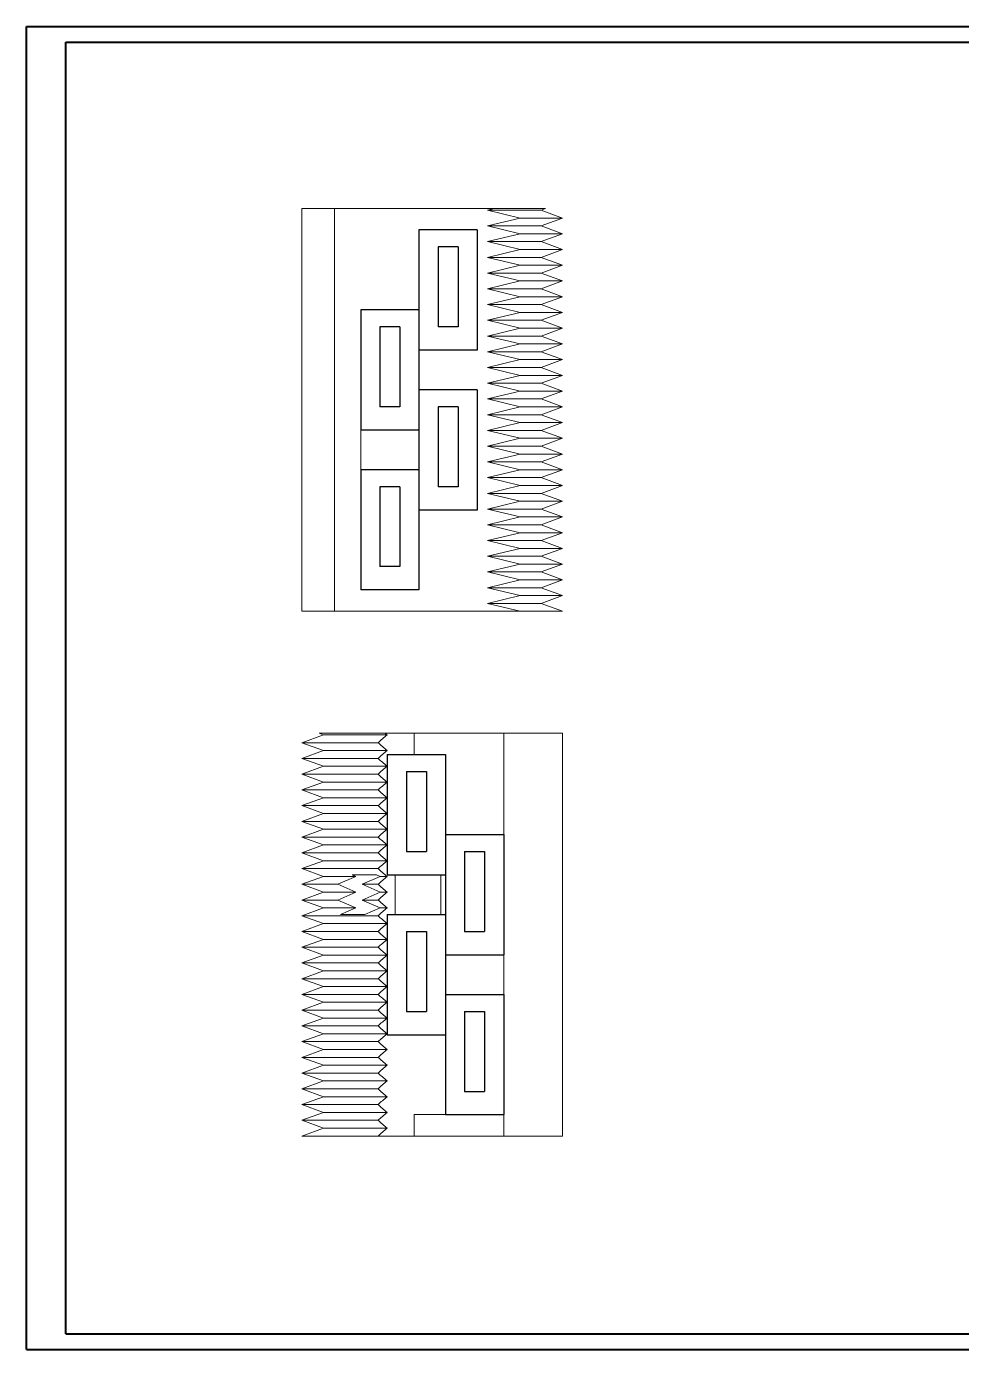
# Model space of a CAD drawing. Header units: millimetres. Extents: x 0 to 1189, y 0 to 841.
# Drawn here: x 0 to 595, y 0 to 841 of the extents above; entities that cross this region are included whole.
import ezdxf

# ---------------------------------------------------------------- set-up
doc = ezdxf.new("R2010")
doc.units = ezdxf.units.MM

msp = doc.modelspace()

# ---------------------------------------------------------------- linework, layer by layer
at = {"color": 7, "linetype": 'Continuous', "lineweight": 40}
for p, q in [((0.08, 0.21), (0.08, 841.21)), ((0.08, 841.21), (1189.08, 841.21)), ((25.08, 10.21), (25.08, 831.21)), ((25.08, 831.21), (1179.08, 831.21)), ((25.08, 10.21), (1179.08, 10.21)), ((0.08, 0.21), (1189.08, 0.21))]:
    msp.add_line(p, q, dxfattribs=at)
at = {"color": 7, "linetype": 'Continuous', "lineweight": 15}
for p, q in [((175.23, 725.45), (175.23, 469.45)), ((196.01, 725.45), (175.23, 725.45)), ((196.01, 725.45), (196.01, 469.45)), ((297.37, 725.45), (196.01, 725.45)), ((297.37, 725.45), (293.24, 724.45)), ((293.24, 724.45), (313.87, 719.45)), ((293.24, 724.45), (327.32, 724.45)), ((330.04, 725.45), (297.37, 725.45)), ((330.04, 725.45), (327.32, 724.45)), ((327.32, 724.45), (340.91, 719.45)), ((313.87, 719.45), (293.24, 714.45)), ((313.87, 719.45), (340.91, 719.45)), ((340.91, 719.45), (327.32, 714.45)), ((293.24, 714.45), (313.87, 709.45)), ((293.24, 714.45), (327.32, 714.45)), ((313.87, 709.45), (293.24, 704.45)), ((313.87, 709.45), (340.91, 709.45)), ((327.32, 714.45), (340.91, 709.45)), ((340.91, 709.45), (327.32, 704.45)), ((293.24, 704.45), (313.87, 699.45)), ((293.24, 704.45), (327.32, 704.45)), ((313.87, 699.45), (293.24, 694.45)), ((313.87, 699.45), (340.91, 699.45)), ((327.32, 704.45), (340.91, 699.45)), ((340.91, 699.45), (327.32, 694.45)), ((293.24, 694.45), (313.87, 689.45)), ((293.24, 694.45), (327.32, 694.45)), ((327.32, 694.45), (340.91, 689.45)), ((313.87, 689.45), (293.24, 684.45)), ((293.24, 684.45), (313.87, 679.45)), ((293.24, 684.45), (327.32, 684.45)), ((313.87, 689.45), (340.91, 689.45)), ((340.91, 689.45), (327.32, 684.45)), ((327.32, 684.45), (340.91, 679.45)), ((313.87, 679.45), (293.24, 674.45)), ((293.24, 674.45), (313.87, 669.45)), ((293.24, 674.45), (327.32, 674.45)), ((313.87, 679.45), (340.91, 679.45)), ((340.91, 679.45), (327.32, 674.45)), ((327.32, 674.45), (340.91, 669.45)), ((313.87, 669.45), (293.24, 664.45)), ((293.24, 664.45), (313.87, 659.45)), ((293.24, 664.45), (327.32, 664.45)), ((313.87, 669.45), (340.91, 669.45)), ((340.91, 669.45), (327.32, 664.45)), ((327.32, 664.45), (340.91, 659.45)), ((313.87, 659.45), (293.24, 654.45)), ((313.87, 659.45), (340.91, 659.45)), ((340.91, 659.45), (327.32, 654.45)), ((293.24, 654.45), (313.87, 649.45)), ((293.24, 654.45), (327.32, 654.45)), ((313.87, 649.45), (293.24, 644.45)), ((313.87, 649.45), (340.91, 649.45)), ((327.32, 654.45), (340.91, 649.45)), ((340.91, 649.45), (327.32, 644.45)), ((293.24, 644.45), (313.87, 639.45)), ((293.24, 644.45), (327.32, 644.45)), ((313.87, 639.45), (293.24, 634.45)), ((313.87, 639.45), (340.91, 639.45)), ((327.32, 644.45), (340.91, 639.45)), ((340.91, 639.45), (327.32, 634.45)), ((293.24, 634.45), (313.87, 629.45)), ((293.24, 634.45), (327.32, 634.45)), ((327.32, 634.45), (340.91, 629.45)), ((313.87, 629.45), (293.24, 624.45)), ((293.24, 624.45), (313.87, 619.45)), ((293.24, 624.45), (327.32, 624.45)), ((313.87, 629.45), (340.91, 629.45)), ((340.91, 629.45), (327.32, 624.45)), ((327.32, 624.45), (340.91, 619.45)), ((313.87, 619.45), (293.24, 614.45)), ((293.24, 614.45), (313.87, 609.45)), ((293.24, 614.45), (327.32, 614.45)), ((313.87, 619.45), (340.91, 619.45)), ((340.91, 619.45), (327.32, 614.45)), ((327.32, 614.45), (340.91, 609.45)), ((313.87, 609.45), (293.24, 604.45)), ((313.87, 609.45), (340.91, 609.45)), ((340.91, 609.45), (327.32, 604.45)), ((293.24, 604.45), (313.87, 599.45)), ((293.24, 604.45), (327.32, 604.45)), ((313.87, 599.45), (293.24, 594.45)), ((313.87, 599.45), (340.91, 599.45)), ((327.32, 604.45), (340.91, 599.45)), ((340.91, 599.45), (327.32, 594.45)), ((293.24, 594.45), (313.87, 589.45)), ((293.24, 594.45), (327.32, 594.45)), ((313.87, 589.45), (293.24, 584.45)), ((313.87, 589.45), (340.91, 589.45)), ((327.32, 594.45), (340.91, 589.45)), ((340.91, 589.45), (327.32, 584.45)), ((212.64, 559.45), (212.64, 584.65)), ((212.64, 584.65), (249.64, 584.65)), ((249.64, 584.65), (249.64, 559.45)), ((293.24, 584.45), (313.87, 579.45)), ((293.24, 584.45), (327.32, 584.45)), ((327.32, 584.45), (340.91, 579.45)), ((313.87, 579.45), (293.24, 574.45)), ((293.24, 574.45), (313.87, 569.45)), ((293.24, 574.45), (327.32, 574.45)), ((313.87, 579.45), (340.91, 579.45)), ((340.91, 579.45), (327.32, 574.45)), ((327.32, 574.45), (340.91, 569.45)), ((313.87, 569.45), (293.24, 564.45)), ((293.24, 564.45), (313.87, 559.45)), ((293.24, 564.45), (327.32, 564.45)), ((313.87, 569.45), (340.91, 569.45)), ((340.91, 569.45), (327.32, 564.45)), ((327.32, 564.45), (340.91, 559.45)), ((249.64, 559.45), (212.64, 559.45)), ((313.87, 559.45), (293.24, 554.45)), ((313.87, 559.45), (340.91, 559.45)), ((340.91, 559.45), (327.32, 554.45)), ((293.24, 554.45), (313.87, 549.45)), ((293.24, 554.45), (327.32, 554.45)), ((313.87, 549.45), (293.24, 544.45)), ((313.87, 549.45), (340.91, 549.45)), ((327.32, 554.45), (340.91, 549.45)), ((340.91, 549.45), (327.32, 544.45)), ((293.24, 544.45), (313.87, 539.45)), ((293.24, 544.45), (327.32, 544.45)), ((313.87, 539.45), (293.24, 534.45)), ((313.87, 539.45), (340.91, 539.45)), ((327.32, 544.45), (340.91, 539.45)), ((340.91, 539.45), (327.32, 534.45)), ((293.24, 534.45), (313.87, 529.45)), ((293.24, 534.45), (327.32, 534.45)), ((327.32, 534.45), (340.91, 529.45)), ((313.87, 529.45), (293.24, 524.45)), ((293.24, 524.45), (313.87, 519.45)), ((293.24, 524.45), (327.32, 524.45)), ((313.87, 529.45), (340.91, 529.45)), ((340.91, 529.45), (327.32, 524.45)), ((327.32, 524.45), (340.91, 519.45)), ((313.87, 519.45), (293.24, 514.45)), ((293.24, 514.45), (313.87, 509.45)), ((293.24, 514.45), (327.32, 514.45)), ((313.87, 519.45), (340.91, 519.45)), ((340.91, 519.45), (327.32, 514.45)), ((327.32, 514.45), (340.91, 509.45)), ((313.87, 509.45), (293.24, 504.45)), ((313.87, 509.45), (340.91, 509.45)), ((340.91, 509.45), (327.32, 504.45)), ((293.24, 504.45), (313.87, 499.45)), ((293.24, 504.45), (327.32, 504.45)), ((313.87, 499.45), (293.24, 494.45)), ((313.87, 499.45), (340.91, 499.45)), ((327.32, 504.45), (340.91, 499.45)), ((340.91, 499.45), (327.32, 494.45)), ((293.24, 494.45), (313.87, 489.45)), ((293.24, 494.45), (327.32, 494.45)), ((313.87, 489.45), (293.24, 484.45)), ((313.87, 489.45), (340.91, 489.45)), ((327.32, 494.45), (340.91, 489.45)), ((340.91, 489.45), (327.32, 484.45)), ((293.24, 484.45), (313.87, 479.45)), ((293.24, 484.45), (327.32, 484.45)), ((313.87, 479.45), (293.24, 474.45)), ((313.87, 479.45), (340.91, 479.45)), ((327.32, 484.45), (340.91, 479.45)), ((340.91, 479.45), (327.32, 474.45)), ((293.24, 474.45), (313.87, 469.45)), ((293.24, 474.45), (327.32, 474.45)), ((327.32, 474.45), (340.91, 469.45)), ((196.01, 469.45), (175.23, 469.45)), ((313.87, 469.45), (196.01, 469.45)), ((340.91, 469.45), (313.87, 469.45)), ((188.83, 390.94), (175.23, 385.94)), ((186.11, 391.94), (188.83, 390.94)), ((186.11, 391.94), (228.14, 391.94)), ((188.83, 390.94), (229.32, 390.94)), ((228.14, 391.94), (246.52, 391.94)), ((246.52, 378.34), (246.52, 391.94)), ((246.52, 391.94), (303.5, 391.94)), ((303.5, 391.94), (340.91, 391.94)), ((303.5, 327.54), (303.5, 391.94)), ((340.91, 391.94), (340.91, 135.94)), ((175.23, 385.94), (188.83, 380.94)), ((175.23, 385.94), (223.71, 385.94)), ((188.83, 380.94), (175.23, 375.94)), ((188.83, 380.94), (229.32, 380.94)), ((175.23, 375.94), (188.83, 370.94)), ((175.23, 375.94), (223.71, 375.94)), ((188.83, 370.94), (175.23, 365.94)), ((188.83, 370.94), (229.32, 370.94)), ((246.52, 378.34), (266.5, 378.34)), ((266.5, 378.34), (266.5, 327.54)), ((175.23, 365.94), (223.71, 365.94)), ((175.23, 365.94), (188.83, 360.94)), ((188.83, 360.94), (175.23, 355.94)), ((175.23, 355.94), (188.83, 350.94)), ((175.23, 355.94), (223.71, 355.94)), ((188.83, 360.94), (229.32, 360.94)), ((188.83, 350.94), (175.23, 345.94)), ((175.23, 345.94), (188.83, 340.94)), ((175.23, 345.94), (223.71, 345.94)), ((188.83, 350.94), (229.32, 350.94)), ((188.83, 340.94), (175.23, 335.94)), ((188.83, 340.94), (229.32, 340.94)), ((175.23, 335.94), (188.83, 330.94)), ((175.23, 335.94), (223.71, 335.94)), ((188.83, 330.94), (175.23, 325.94)), ((188.83, 330.94), (229.32, 330.94)), ((175.23, 325.94), (188.83, 320.94)), ((175.23, 325.94), (223.71, 325.94)), ((188.83, 320.94), (175.23, 315.94)), ((188.83, 320.94), (229.32, 320.94)), ((266.5, 327.54), (303.5, 327.54)), ((175.23, 315.94), (223.71, 315.94)), ((175.23, 315.94), (188.83, 310.94)), ((188.83, 310.94), (175.23, 305.94)), ((175.23, 305.94), (188.83, 300.94)), ((175.23, 305.94), (223.71, 305.94)), ((188.83, 310.94), (229.32, 310.94)), ((188.83, 300.94), (175.23, 295.94)), ((175.23, 295.94), (197.96, 295.94)), ((175.23, 295.94), (188.83, 290.94)), ((188.83, 300.94), (209.4, 300.94)), ((209.4, 300.94), (197.96, 295.94)), ((197.96, 295.94), (209.4, 290.94)), ((222.63, 301.94), (207.11, 301.94)), ((207.11, 301.94), (209.4, 300.94)), ((213.49, 295.94), (224.92, 300.94)), ((213.49, 295.94), (223.71, 295.94)), ((224.92, 290.94), (213.49, 295.94)), ((224.92, 300.94), (222.63, 301.94)), ((224.92, 300.94), (229.32, 300.94)), ((234.58, 301.94), (263.59, 301.94)), ((234.58, 276.74), (234.58, 301.94)), ((263.59, 276.74), (263.59, 301.94)), ((188.83, 290.94), (175.23, 285.94)), ((188.83, 290.94), (209.4, 290.94)), ((209.4, 290.94), (197.96, 285.94)), ((213.49, 285.94), (224.92, 290.94)), ((224.92, 290.94), (229.32, 290.94)), ((175.23, 285.94), (197.96, 285.94)), ((175.23, 285.94), (188.83, 280.94)), ((188.83, 280.94), (175.23, 275.94)), ((188.83, 280.94), (209.4, 280.94)), ((197.96, 285.94), (209.4, 280.94)), ((209.4, 280.94), (199.79, 276.74)), ((213.49, 285.94), (223.71, 285.94)), ((224.92, 280.94), (213.49, 285.94)), ((215.31, 276.74), (224.92, 280.94)), ((224.92, 280.94), (229.32, 280.94)), ((175.23, 275.94), (188.83, 270.94)), ((175.23, 275.94), (223.71, 275.94)), ((188.83, 270.94), (175.23, 265.94)), ((188.83, 270.94), (229.32, 270.94)), ((199.79, 276.74), (215.31, 276.74)), ((263.59, 276.74), (234.58, 276.74)), ((175.23, 265.94), (188.83, 260.94)), ((175.23, 265.94), (223.71, 265.94)), ((188.83, 260.94), (175.23, 255.94)), ((188.83, 260.94), (229.32, 260.94)), ((175.23, 255.94), (223.71, 255.94)), ((175.23, 255.94), (188.83, 250.94)), ((188.83, 250.94), (175.23, 245.94)), ((175.23, 245.94), (223.71, 245.94)), ((175.23, 245.94), (188.83, 240.94)), ((188.83, 250.94), (229.32, 250.94)), ((303.5, 251.14), (266.5, 251.14)), ((266.5, 251.14), (266.5, 225.94)), ((303.5, 225.94), (303.5, 251.14)), ((188.83, 240.94), (175.23, 235.94)), ((175.23, 235.94), (188.83, 230.94)), ((175.23, 235.94), (223.71, 235.94)), ((188.83, 240.94), (229.32, 240.94)), ((188.83, 230.94), (175.23, 225.94)), ((188.83, 230.94), (229.32, 230.94)), ((175.23, 225.94), (188.83, 220.94)), ((175.23, 225.94), (223.71, 225.94)), ((188.83, 220.94), (175.23, 215.94)), ((188.83, 220.94), (229.32, 220.94)), ((266.5, 225.94), (303.5, 225.94)), ((175.23, 215.94), (188.83, 210.94)), ((175.23, 215.94), (223.71, 215.94)), ((188.83, 210.94), (175.23, 205.94)), ((188.83, 210.94), (229.32, 210.94)), ((175.23, 205.94), (223.71, 205.94)), ((175.23, 205.94), (188.83, 200.94)), ((188.83, 200.94), (175.23, 195.94)), ((175.23, 195.94), (188.83, 190.94)), ((175.23, 195.94), (223.71, 195.94)), ((188.83, 200.94), (229.32, 200.94)), ((188.83, 190.94), (175.23, 185.94)), ((175.23, 185.94), (223.71, 185.94)), ((175.23, 185.94), (188.83, 180.94)), ((188.83, 190.94), (229.32, 190.94)), ((188.83, 180.94), (175.23, 175.94)), ((188.83, 180.94), (229.32, 180.94)), ((175.23, 175.94), (223.71, 175.94)), ((175.23, 175.94), (188.83, 170.94)), ((188.83, 170.94), (175.23, 165.94)), ((188.83, 170.94), (229.32, 170.94)), ((175.23, 165.94), (223.71, 165.94)), ((175.23, 165.94), (188.83, 160.94)), ((188.83, 160.94), (175.23, 155.94)), ((188.83, 160.94), (229.32, 160.94)), ((175.23, 155.94), (223.71, 155.94)), ((175.23, 155.94), (188.83, 150.94)), ((188.83, 150.94), (175.23, 145.94)), ((175.23, 145.94), (188.83, 140.94)), ((175.23, 145.94), (223.71, 145.94)), ((188.83, 150.94), (229.32, 150.94)), ((303.5, 149.54), (246.52, 149.54)), ((246.52, 135.94), (246.52, 149.54)), ((303.5, 135.94), (303.5, 149.54)), ((188.83, 140.94), (175.23, 135.94)), ((223.71, 135.94), (175.23, 135.94)), ((188.83, 140.94), (229.32, 140.94)), ((223.71, 135.94), (246.52, 135.94)), ((303.5, 135.94), (246.52, 135.94)), ((303.5, 135.94), (340.91, 135.94))]:
    msp.add_line(p, q, dxfattribs=at)
at = {"color": 7, "linetype": 'Continuous'}
for p, q in [((286.64, 711.85), (249.64, 711.85)), ((249.64, 711.85), (249.64, 635.45)), ((286.64, 711.85), (286.64, 635.45)), ((274.5, 701.05), (261.8, 701.05)), ((261.8, 701.05), (261.8, 650.25)), ((274.5, 701.05), (274.5, 650.25)), ((249.64, 661.05), (212.64, 661.05)), ((212.64, 661.05), (212.64, 584.65)), ((249.64, 661.05), (249.64, 584.65)), ((237.5, 650.25), (224.8, 650.25)), ((224.8, 650.25), (224.8, 599.45)), ((237.5, 650.25), (237.5, 599.45)), ((274.5, 650.25), (261.8, 650.25)), ((286.64, 635.45), (249.64, 635.45)), ((286.64, 610.25), (249.64, 610.25)), ((249.64, 610.25), (249.64, 533.85)), ((286.64, 610.25), (286.64, 533.85)), ((237.5, 599.45), (224.8, 599.45)), ((274.5, 599.45), (261.8, 599.45)), ((261.8, 599.45), (261.8, 548.65)), ((274.5, 599.45), (274.5, 548.65)), ((249.64, 584.65), (212.64, 584.65)), ((249.64, 559.45), (212.64, 559.45)), ((212.64, 559.45), (212.64, 483.05)), ((249.64, 559.45), (249.64, 483.05)), ((237.5, 548.65), (224.8, 548.65)), ((224.8, 548.65), (224.8, 497.85)), ((237.5, 548.65), (237.5, 497.85)), ((274.5, 548.65), (261.8, 548.65)), ((286.64, 533.85), (249.64, 533.85)), ((237.5, 497.85), (224.8, 497.85)), ((249.64, 483.05), (212.64, 483.05)), ((229.5, 378.34), (266.5, 378.34)), ((229.5, 378.34), (229.5, 301.94)), ((266.5, 378.34), (266.5, 301.94)), ((241.64, 367.54), (254.34, 367.54)), ((241.64, 367.54), (241.64, 316.74)), ((254.34, 367.54), (254.34, 316.74)), ((266.5, 327.54), (303.5, 327.54)), ((266.5, 327.54), (266.5, 251.14)), ((303.5, 327.54), (303.5, 251.14)), ((241.64, 316.74), (254.34, 316.74)), ((278.64, 316.74), (291.34, 316.74)), ((278.64, 316.74), (278.64, 265.94)), ((291.34, 316.74), (291.34, 265.94)), ((229.5, 301.94), (266.5, 301.94)), ((229.5, 276.74), (266.5, 276.74)), ((229.5, 276.74), (229.5, 200.34)), ((266.5, 276.74), (266.5, 200.34)), ((241.64, 265.94), (254.34, 265.94)), ((241.64, 265.94), (241.64, 215.14)), ((254.34, 265.94), (254.34, 215.14)), ((278.64, 265.94), (291.34, 265.94)), ((266.5, 251.14), (303.5, 251.14)), ((266.5, 225.94), (303.5, 225.94)), ((266.5, 225.94), (266.5, 149.54)), ((303.5, 225.94), (303.5, 149.54)), ((241.64, 215.14), (254.34, 215.14)), ((278.64, 215.14), (291.34, 215.14)), ((278.64, 215.14), (278.64, 164.34)), ((291.34, 215.14), (291.34, 164.34)), ((229.5, 200.34), (266.5, 200.34)), ((278.64, 164.34), (291.34, 164.34)), ((266.5, 149.54), (303.5, 149.54))]:
    msp.add_line(p, q, dxfattribs=at)
at = {"color": 7, "linetype": 'Continuous', "lineweight": 15}
for centre, major_axis, start_param, end_param in [((327.21, 419.44), (113.81, 52.33), 2.506492, 2.610739), ((327.21, 362.44), (113.81, -52.33), 3.756386, 3.776694), ((327.21, 352.44), (113.81, -52.33), 3.672446, 3.776694), ((327.21, 409.44), (113.81, 52.33), 2.506492, 2.610739), ((327.21, 342.44), (113.81, -52.33), 3.672446, 3.776694), ((327.21, 399.44), (113.81, 52.33), 2.506492, 2.610739), ((327.21, 332.44), (113.81, -52.33), 3.672446, 3.776694), ((327.21, 389.44), (113.81, 52.33), 2.506492, 2.610739), ((327.21, 322.44), (113.81, -52.33), 3.672446, 3.776694), ((327.21, 379.44), (113.81, 52.33), 2.506492, 2.610739), ((327.21, 312.44), (113.81, -52.33), 3.672446, 3.776694), ((327.21, 369.44), (113.81, 52.33), 2.506492, 2.610739), ((327.21, 302.44), (113.81, -52.33), 3.672446, 3.776694), ((327.21, 359.44), (113.81, 52.33), 2.506492, 2.610739), ((327.21, 292.44), (113.81, -52.33), 3.672446, 3.776694), ((327.21, 349.44), (113.81, 52.33), 2.506492, 2.610739), ((327.21, 282.44), (113.81, -52.33), 3.672446, 3.776694), ((327.21, 339.44), (113.81, 52.33), 2.506492, 2.610739), ((327.21, 272.44), (113.81, -52.33), 3.672446, 3.776694), ((327.21, 329.44), (113.81, 52.33), 2.506492, 2.610739), ((327.21, 262.44), (113.81, -52.33), 3.672446, 3.776694), ((327.21, 319.44), (113.81, 52.33), 2.506492, 2.610739), ((327.21, 252.44), (113.81, -52.33), 3.672446, 3.776694), ((327.21, 309.44), (113.81, 52.33), 2.506492, 2.610739), ((327.21, 242.44), (113.81, -52.33), 3.672446, 3.776694), ((327.21, 299.44), (113.81, 52.33), 2.506492, 2.610739), ((327.21, 232.44), (113.81, -52.33), 3.672446, 3.776694), ((327.21, 289.44), (113.81, 52.33), 2.506492, 2.610739), ((327.21, 222.44), (113.81, -52.33), 3.672446, 3.776694), ((327.21, 279.44), (113.81, 52.33), 2.506492, 2.610739), ((327.21, 212.44), (113.81, -52.33), 3.672446, 3.776694), ((327.21, 269.44), (113.81, 52.33), 2.506492, 2.610739), ((327.21, 202.44), (113.81, -52.33), 3.672446, 3.776694), ((327.21, 259.44), (113.81, 52.33), 2.506492, 2.610739), ((327.21, 192.44), (113.81, -52.33), 3.672446, 3.776694), ((327.21, 249.44), (113.81, 52.33), 2.506492, 2.610739), ((327.21, 182.44), (113.81, -52.33), 3.672446, 3.776694), ((327.21, 239.44), (113.81, 52.33), 2.506492, 2.610739), ((327.21, 172.44), (113.81, -52.33), 3.672446, 3.776694), ((327.21, 229.44), (113.81, 52.33), 2.506492, 2.610739), ((327.21, 162.44), (113.81, -52.33), 3.672446, 3.776694), ((327.21, 219.44), (113.81, 52.33), 2.506492, 2.610739), ((327.21, 152.44), (113.81, -52.33), 3.672446, 3.776694), ((327.21, 209.44), (113.81, 52.33), 2.506492, 2.610739), ((327.21, 142.44), (113.81, -52.33), 3.672446, 3.776694), ((327.21, 199.44), (113.81, 52.33), 2.506492, 2.610739), ((327.21, 132.44), (113.81, -52.33), 3.672446, 3.776694), ((327.21, 189.44), (113.81, 52.33), 2.506492, 2.610739), ((327.21, 122.44), (113.81, -52.33), 3.672446, 3.776694), ((327.21, 179.44), (113.81, 52.33), 2.506492, 2.610739), ((327.21, 112.44), (113.81, -52.33), 3.672446, 3.776694), ((327.21, 169.44), (113.81, 52.33), 2.506492, 2.610739)]:
    msp.add_ellipse(centre, major_axis=major_axis, ratio=0.201823, start_param=start_param, end_param=end_param, dxfattribs=at)

doc.saveas('drawing.dxf')
